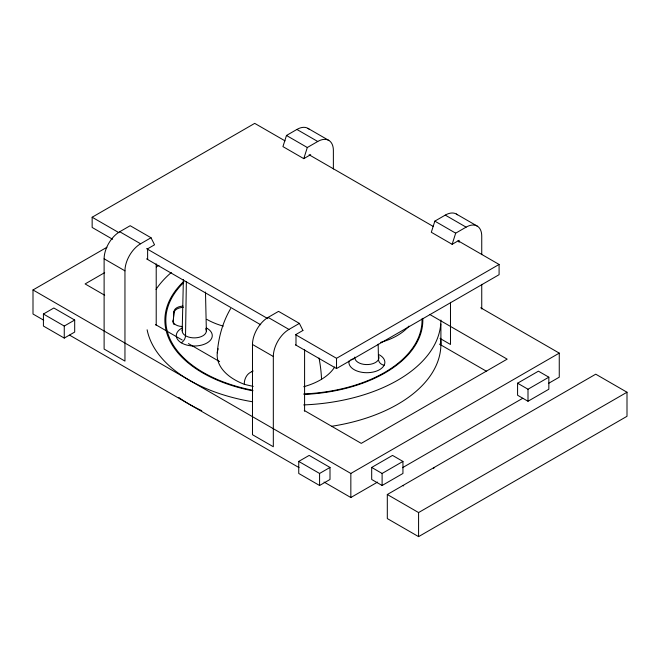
<?xml version="1.0" encoding="UTF-8"?>
<svg xmlns="http://www.w3.org/2000/svg" width="660" height="660" viewBox="0 0 660 660"><rect width="100%" height="100%" fill="white"/><g stroke="black" fill="none" stroke-linecap="round" stroke-linejoin="round"><path stroke-width="0.99" d="M186.359 281.721L185.534 335.717A5.899 3.481 -58.8 0 1 181.269 342.796M182.193 330.817L183.389 279.469M174.116 324.555A9.454 5.453 0 0 1 173.192 321.841L174.05 311.297A9.578 5.527 0 0 1 183.15 306.108M173.192 321.841L174.05 311.297M217.288 352.861C218.493 337.392 222.742 322.014 230.645 308.599M309.037 129.121A22.11 12.763 -60 0 0 296.901 129.451L286.473 135.473L282.942 146.611L303.781 158.648L310.703 154.654M303.781 158.639L307.312 147.51L317.74 141.487A22.11 12.763 -60 0 1 333.374 150.513L333.374 168.968M457.405 214.78A22.11 12.763 -60 0 0 445.269 215.111L434.841 221.133L431.31 232.27L452.149 244.307L459.071 240.314L459.071 242.269M452.149 244.299L455.68 233.17L466.108 227.147A22.11 12.763 -60 0 1 481.742 236.173L481.742 254.628M433.57 468.649L434.214 467.437M112.662 239.299L92.153 227.452L92.153 217.231L254.719 123.37L285.046 140.877M151.016 237.748L140.588 243.771A22.11 12.763 -60 0 0 124.954 270.839L124.954 361.094L104.115 349.058L104.115 258.811A22.11 12.763 -60 0 1 119.74 231.734L130.177 225.712L151.016 237.748L154.547 244.802L147.625 248.803L147.625 259.561M43.717 320.207L33 314.02L33 289.954L106.928 247.269M104.676 272.638L85.107 283.932L104.701 295.251M43.42 314.02L53.84 307.997L74.687 320.034L74.687 332.071L64.259 338.085L43.42 326.048L43.42 314.02L64.259 326.048L74.687 320.034M156.271 266.912L158.944 265.37M299.384 323.4L288.956 329.423A22.11 12.763 -60 0 0 273.322 356.499L273.322 446.754L252.483 434.717L252.483 344.471A22.11 12.763 -60 0 1 268.108 317.394L278.545 311.371L299.384 323.4L302.915 330.462M302.915 330.47L295.993 334.463L295.993 345.221M295.498 334.628L336.526 358.314L499.092 264.454L499.092 274.684L336.526 368.544L295.498 344.858M298.741 461.422L309.161 455.408L330 467.437L330 479.473L319.58 485.488L298.741 473.459L298.741 461.422L319.58 473.459L330 467.437M33 289.954L350.839 473.459L559.259 353.125L559.259 377.19L548.576 383.361M371.687 467.437L392.527 455.408L402.947 461.422L402.947 473.459L382.107 485.488L371.687 479.473L371.687 467.437L382.107 473.459L402.947 461.422M517.58 383.204L538.42 371.176L548.839 377.19L548.839 389.227L528 401.255L517.58 395.241L517.58 383.204L528 389.227L548.839 377.19M324.06 482.056L350.839 497.524L377.561 482.097M402.501 467.701L522.745 398.277M387.313 494.513L595.741 374.187L627 392.23L627 416.303L418.58 536.63L387.313 518.578L387.313 494.513L418.58 512.564L627 392.23M251.476 371.761L249.48 372.999A19.288 15.031 32.4 0 0 247.508 374.798A21.433 16.747 36.3 0 0 246.774 375.763A20.765 16.186 38 0 0 245.207 378.807A21.747 16.896 39.3 0 0 244.843 379.855A20.782 16.104 40 0 0 244.282 384.293A60.555 34.964 0 0 1 218.179 348.752M307.956 128.362L328.796 140.39M456.324 214.022L477.163 226.05M296.901 129.451L317.74 141.487M445.269 215.111L466.108 227.147M286.473 135.473L307.312 147.51M434.841 221.133L455.68 233.17M309.127 154.778L433.092 226.355M458.065 240.768L499.092 264.454M480.694 307.766L559.259 353.125M429.652 314.399L507.16 359.139L361.259 443.371L304.252 410.454M440.063 338.456L450.483 344.471L450.483 302.305M439.453 344.124L486.667 371.382M119.74 231.734L140.588 243.771M268.108 317.394L288.956 329.423M92.153 217.231L118.907 232.675M146.553 248.638L267.853 318.664M146.553 258.868L260.716 324.778M104.115 258.811L124.954 270.839M252.483 344.471L273.322 356.499M155.48 324.563L182.209 339.999M188.438 343.596L219.623 361.597M402.947 485.488L403.673 485.909M69.605 335.148L299.062 467.627M205.483 292.034L206.365 330.982M378.163 344.124L378.477 359.568A5.899 4.62 26.9 0 0 384.128 365.252M528 389.227L528 401.255M481.742 284.369L481.742 308.987M440.905 324.043L440.905 344.099M418.58 512.564L418.58 536.63M382.107 473.459L382.107 485.488M350.839 473.459L350.839 497.524M336.526 358.314L336.526 368.544M319.58 473.459L319.58 485.488M304.59 349.519L304.59 411.221M156.214 263.86L156.214 325.561M64.259 326.048L64.259 338.085M319.027 358.034A127.537 75.347 58.8 0 1 321.536 379.277M334.702 366.976A60.555 34.964 0 0 1 303.707 386.727M223.286 326.123A60.555 34.964 0 0 1 206.819 319.366M422.012 318.862A128.106 73.961 0 0 1 303.748 393.962M252.813 390.266A128.106 73.961 0 0 1 183.719 282.513M205.755 328.705A12.086 6.98 0 0 1 195.03 337.87A12.086 6.98 0 0 1 182.424 329.546M207.289 328.465A5.899 3.481 -58.8 0 1 206.357 328.861M206.316 327.913A17.985 10.378 0 0 1 207.116 342.903A17.985 10.378 0 0 1 181.154 342.721A17.985 10.378 0 0 1 182.564 327.756M182.383 326.502A9.578 5.527 0 0 1 173.06 320.636M174.182 312.502A9.454 5.453 0 0 1 183.34 307.378M378.419 355.525A12.086 6.98 0 0 1 368.305 364.534A12.086 6.98 0 0 1 354.816 357.151M379.203 354.775A17.985 10.378 0 0 1 372.842 372.124A17.985 10.378 0 0 1 349.066 360.896M354.857 357.299A5.899 4.62 26.9 0 1 350.864 359.502M408.919 326.106A60.555 34.964 0 0 1 380.713 342.358M251.468 371.745A17.911 13.687 26.5 0 1 253.184 370.994M253.25 386.364A121.588 70.199 0 0 1 244.291 384.293M440.905 320.034A147.378 85.09 0 0 1 303.683 404.918M252.648 401.783A147.378 85.09 0 0 1 147.122 329.786M156.032 289.393A147.378 85.09 0 0 1 171.303 272.498M440.55 338.233A147.378 85.09 0 0 1 331.51 426.31M201.754 410.677A147.378 85.09 0 0 1 178.794 397.501M422.788 318.326A128.981 74.465 0 0 1 304.161 394.449M252.879 390.827A128.981 74.465 0 0 1 183.859 281.341"/></g></svg>
